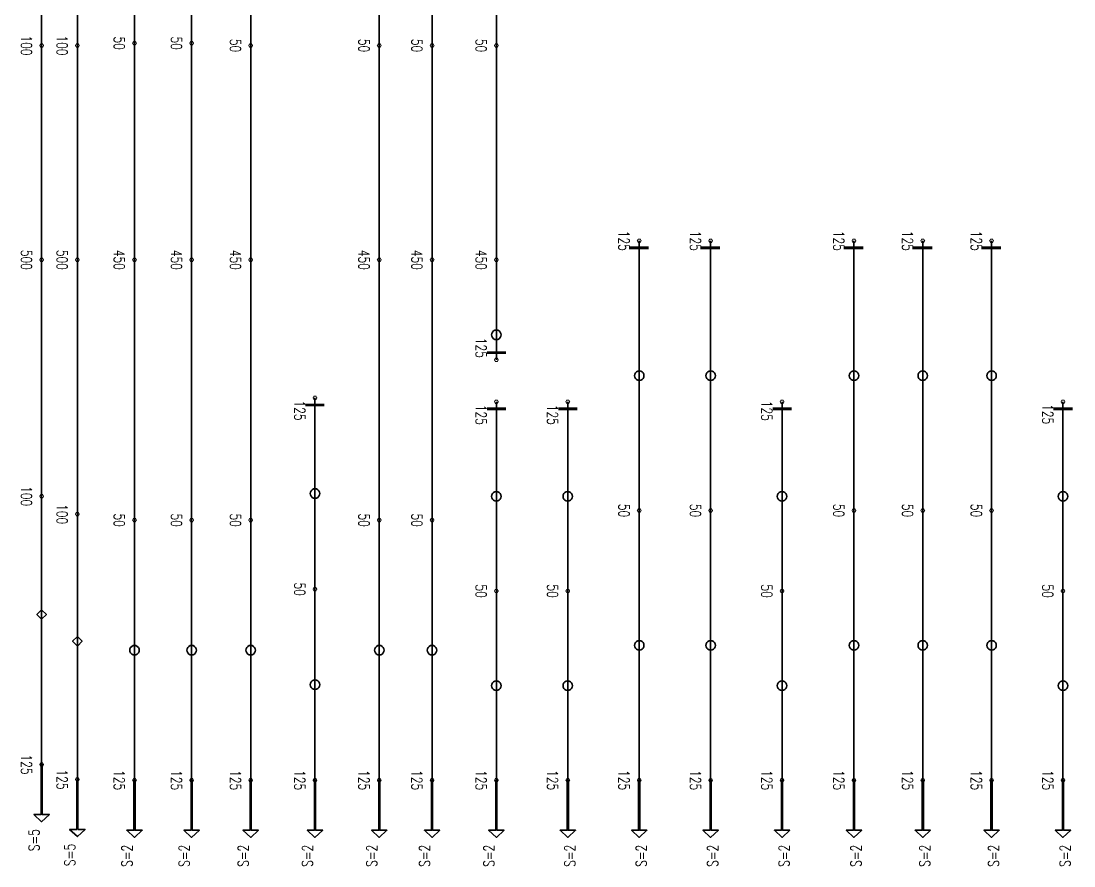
# Model space of a CAD drawing. Header units: millimetres. Extents: x 118516 to 587762, y -24154 to 50684.
# Drawn here: x 508818 to 530930, y 6471 to 24214 of the extents above; entities that cross this region are included whole.
import ezdxf

# ---------------------------------------------------------------- set-up
doc = ezdxf.new("R2010")
doc.units = ezdxf.units.MM
doc.layers.add('Current_plane_Column', color=7, linetype='Continuous', true_color=0x4b00ff)
doc.layers.add('NDC_S-ANNO', color=7, linetype='Continuous', lineweight=20)
doc.layers.add('NDC_S-TENDON', color=6, linetype='Continuous', lineweight=35)
doc.styles.add('NDC_ANNO', font='', dxfattribs={"width": 0.8})
doc.styles.get('NDC_ANNO').set_extended_font_data('Dotum')

# ---------------------------------------------------------------- blocks, each defined once
blk = doc.blocks.new('TDY')
at = {"layer": 'NDC_S-TENDON', "linetype": 'Continuous'}
for points, elevation in [([(540, 14200, 20, 20, 0), (520, 14235, 20, 20, 0), (480, 14235, 20, 20, 0), (460, 14200, 20, 20, 0), (480, 14165, 20, 20, 0), (520, 14165, 20, 20, 0)], 2500), ([(540, 14200, 20, 20, 0), (520, 14235, 20, 20, 0), (480, 14235, 20, 20, 0), (460, 14200, 20, 20, 0), (480, 14165, 20, 20, 0), (520, 14165, 20, 20, 0)], 2500), ([(1290, 14200, 20, 20, 0), (1270, 14235, 20, 20, 0), (1230, 14235, 20, 20, 0), (1210, 14200, 20, 20, 0), (1230, 14165, 20, 20, 0), (1270, 14165, 20, 20, 0)], 2500), ([(1290, 14200, 20, 20, 0), (1270, 14235, 20, 20, 0), (1230, 14235, 20, 20, 0), (1210, 14200, 20, 20, 0), (1230, 14165, 20, 20, 0), (1270, 14165, 20, 20, 0)], 2500), ([(2490, 14250, 20, 20, 0), (2470, 14285, 20, 20, 0), (2430, 14285, 20, 20, 0), (2410, 14250, 20, 20, 0), (2430, 14215, 20, 20, 0), (2470, 14215, 20, 20, 0)], 2800), ([(2490, 14250, 20, 20, 0), (2470, 14285, 20, 20, 0), (2430, 14285, 20, 20, 0), (2410, 14250, 20, 20, 0), (2430, 14215, 20, 20, 0), (2470, 14215, 20, 20, 0)], 2800), ([(3690, 14250, 20, 20, 0), (3670, 14285, 20, 20, 0), (3630, 14285, 20, 20, 0), (3610, 14250, 20, 20, 0), (3630, 14215, 20, 20, 0), (3670, 14215, 20, 20, 0)], 2800), ([(3690, 14250, 20, 20, 0), (3670, 14285, 20, 20, 0), (3630, 14285, 20, 20, 0), (3610, 14250, 20, 20, 0), (3630, 14215, 20, 20, 0), (3670, 14215, 20, 20, 0)], 2800), ([(4930, 14200, 20, 20, 0), (4910, 14235, 20, 20, 0), (4870, 14235, 20, 20, 0), (4850, 14200, 20, 20, 0), (4870, 14165, 20, 20, 0), (4910, 14165, 20, 20, 0)], 2800), ([(4930, 14200, 20, 20, 0), (4910, 14235, 20, 20, 0), (4870, 14235, 20, 20, 0), (4850, 14200, 20, 20, 0), (4870, 14165, 20, 20, 0), (4910, 14165, 20, 20, 0)], 2800), ([(7630, 14200, 20, 20, 0), (7610, 14235, 20, 20, 0), (7570, 14235, 20, 20, 0), (7550, 14200, 20, 20, 0), (7570, 14165, 20, 20, 0), (7610, 14165, 20, 20, 0)], 2800), ([(7630, 14200, 20, 20, 0), (7610, 14235, 20, 20, 0), (7570, 14235, 20, 20, 0), (7550, 14200, 20, 20, 0), (7570, 14165, 20, 20, 0), (7610, 14165, 20, 20, 0)], 2800), ([(8740, 14200, 20, 20, 0), (8720, 14235, 20, 20, 0), (8680, 14235, 20, 20, 0), (8660, 14200, 20, 20, 0), (8680, 14165, 20, 20, 0), (8720, 14165, 20, 20, 0)], 2800), ([(8740, 14200, 20, 20, 0), (8720, 14235, 20, 20, 0), (8680, 14235, 20, 20, 0), (8660, 14200, 20, 20, 0), (8680, 14165, 20, 20, 0), (8720, 14165, 20, 20, 0)], 2800), ([(10090, 14200, 20, 20, 0), (10070, 14235, 20, 20, 0), (10030, 14235, 20, 20, 0), (10010, 14200, 20, 20, 0), (10030, 14165, 20, 20, 0), (10070, 14165, 20, 20, 0)], 2800), ([(10090, 14200, 20, 20, 0), (10070, 14235, 20, 20, 0), (10030, 14235, 20, 20, 0), (10010, 14200, 20, 20, 0), (10030, 14165, 20, 20, 0), (10070, 14165, 20, 20, 0)], 2800), ([(13090, 10100, 20, 20, 0), (13070, 10135, 20, 20, 0), (13030, 10135, 20, 20, 0), (13010, 10100, 20, 20, 0), (13030, 10065, 20, 20, 0), (13070, 10065, 20, 20, 0)], 2875), ([(13090, 10100, 20, 20, 0), (13070, 10135, 20, 20, 0), (13030, 10135, 20, 20, 0), (13010, 10100, 20, 20, 0), (13030, 10065, 20, 20, 0), (13070, 10065, 20, 20, 0)], 2875), ([(14590, 10100, 20, 20, 0), (14570, 10134, 20, 20, 0), (14530, 10134, 20, 20, 0), (14510, 10100, 20, 20, 0), (14530, 10065, 20, 20, 0), (14570, 10065, 20, 20, 0)], 2875), ([(14590, 10100, 20, 20, 0), (14570, 10134, 20, 20, 0), (14530, 10134, 20, 20, 0), (14510, 10100, 20, 20, 0), (14530, 10065, 20, 20, 0), (14570, 10065, 20, 20, 0)], 2875), ([(17600, 10100, 20, 20, 0), (17580, 10134, 20, 20, 0), (17540, 10134, 20, 20, 0), (17520, 10100, 20, 20, 0), (17540, 10065, 20, 20, 0), (17580, 10065, 20, 20, 0)], 2875), ([(17600, 10100, 20, 20, 0), (17580, 10134, 20, 20, 0), (17540, 10134, 20, 20, 0), (17520, 10100, 20, 20, 0), (17540, 10065, 20, 20, 0), (17580, 10065, 20, 20, 0)], 2875), ([(19045, 10100, 20, 20, 0), (19025, 10134, 20, 20, 0), (18985, 10134, 20, 20, 0), (18965, 10100, 20, 20, 0), (18985, 10065, 20, 20, 0), (19025, 10065, 20, 20, 0)], 2875), ([(19045, 10100, 20, 20, 0), (19025, 10134, 20, 20, 0), (18985, 10134, 20, 20, 0), (18965, 10100, 20, 20, 0), (18985, 10065, 20, 20, 0), (19025, 10065, 20, 20, 0)], 2875), ([(20490, 10100, 20, 20, 0), (20470, 10134, 20, 20, 0), (20430, 10134, 20, 20, 0), (20410, 10100, 20, 20, 0), (20430, 10065, 20, 20, 0), (20470, 10065, 20, 20, 0)], 2875), ([(20490, 10100, 20, 20, 0), (20470, 10134, 20, 20, 0), (20430, 10134, 20, 20, 0), (20410, 10100, 20, 20, 0), (20430, 10065, 20, 20, 0), (20470, 10065, 20, 20, 0)], 2875), ([(540, 9700, 20, 20, 0), (520, 9735, 20, 20, 0), (480, 9735, 20, 20, 0), (460, 9700, 20, 20, 0), (480, 9665, 20, 20, 0), (520, 9665, 20, 20, 0)], 2900), ([(540, 9700, 20, 20, 0), (520, 9735, 20, 20, 0), (480, 9735, 20, 20, 0), (460, 9700, 20, 20, 0), (480, 9665, 20, 20, 0), (520, 9665, 20, 20, 0)], 2900), ([(540, 9700, 20, 20, 0), (520, 9735, 20, 20, 0), (480, 9735, 20, 20, 0), (460, 9700, 20, 20, 0), (480, 9665, 20, 20, 0), (520, 9665, 20, 20, 0)], 2900), ([(540, 9700, 20, 20, 0), (520, 9735, 20, 20, 0), (480, 9735, 20, 20, 0), (460, 9700, 20, 20, 0), (480, 9665, 20, 20, 0), (520, 9665, 20, 20, 0)], 2900), ([(1290, 9700, 20, 20, 0), (1270, 9735, 20, 20, 0), (1230, 9735, 20, 20, 0), (1210, 9700, 20, 20, 0), (1230, 9665, 20, 20, 0), (1270, 9665, 20, 20, 0)], 2900), ([(1290, 9700, 20, 20, 0), (1270, 9735, 20, 20, 0), (1230, 9735, 20, 20, 0), (1210, 9700, 20, 20, 0), (1230, 9665, 20, 20, 0), (1270, 9665, 20, 20, 0)], 2900), ([(1290, 9700, 20, 20, 0), (1270, 9735, 20, 20, 0), (1230, 9735, 20, 20, 0), (1210, 9700, 20, 20, 0), (1230, 9665, 20, 20, 0), (1270, 9665, 20, 20, 0)], 2900), ([(1290, 9700, 20, 20, 0), (1270, 9735, 20, 20, 0), (1230, 9735, 20, 20, 0), (1210, 9700, 20, 20, 0), (1230, 9665, 20, 20, 0), (1270, 9665, 20, 20, 0)], 2900), ([(2490, 9700, 20, 20, 0), (2470, 9735, 20, 20, 0), (2430, 9735, 20, 20, 0), (2410, 9700, 20, 20, 0), (2430, 9665, 20, 20, 0), (2470, 9665, 20, 20, 0)], 2950), ([(2490, 9700, 20, 20, 0), (2470, 9735, 20, 20, 0), (2430, 9735, 20, 20, 0), (2410, 9700, 20, 20, 0), (2430, 9665, 20, 20, 0), (2470, 9665, 20, 20, 0)], 2950), ([(2490, 9700, 20, 20, 0), (2470, 9735, 20, 20, 0), (2430, 9735, 20, 20, 0), (2410, 9700, 20, 20, 0), (2430, 9665, 20, 20, 0), (2470, 9665, 20, 20, 0)], 2950), ([(2490, 9700, 20, 20, 0), (2470, 9735, 20, 20, 0), (2430, 9735, 20, 20, 0), (2410, 9700, 20, 20, 0), (2430, 9665, 20, 20, 0), (2470, 9665, 20, 20, 0)], 2950), ([(3690, 9700, 20, 20, 0), (3670, 9735, 20, 20, 0), (3630, 9735, 20, 20, 0), (3610, 9700, 20, 20, 0), (3630, 9665, 20, 20, 0), (3670, 9665, 20, 20, 0)], 2950), ([(3690, 9700, 20, 20, 0), (3670, 9735, 20, 20, 0), (3630, 9735, 20, 20, 0), (3610, 9700, 20, 20, 0), (3630, 9665, 20, 20, 0), (3670, 9665, 20, 20, 0)], 2950), ([(3690, 9700, 20, 20, 0), (3670, 9735, 20, 20, 0), (3630, 9735, 20, 20, 0), (3610, 9700, 20, 20, 0), (3630, 9665, 20, 20, 0), (3670, 9665, 20, 20, 0)], 2950), ([(3690, 9700, 20, 20, 0), (3670, 9735, 20, 20, 0), (3630, 9735, 20, 20, 0), (3610, 9700, 20, 20, 0), (3630, 9665, 20, 20, 0), (3670, 9665, 20, 20, 0)], 2950), ([(4930, 9700, 20, 20, 0), (4910, 9735, 20, 20, 0), (4870, 9735, 20, 20, 0), (4850, 9700, 20, 20, 0), (4870, 9665, 20, 20, 0), (4910, 9665, 20, 20, 0)], 2950), ([(4930, 9700, 20, 20, 0), (4910, 9735, 20, 20, 0), (4870, 9735, 20, 20, 0), (4850, 9700, 20, 20, 0), (4870, 9665, 20, 20, 0), (4910, 9665, 20, 20, 0)], 2950), ([(4930, 9700, 20, 20, 0), (4910, 9735, 20, 20, 0), (4870, 9735, 20, 20, 0), (4850, 9700, 20, 20, 0), (4870, 9665, 20, 20, 0), (4910, 9665, 20, 20, 0)], 2950), ([(4930, 9700, 20, 20, 0), (4910, 9735, 20, 20, 0), (4870, 9735, 20, 20, 0), (4850, 9700, 20, 20, 0), (4870, 9665, 20, 20, 0), (4910, 9665, 20, 20, 0)], 2950), ([(7630, 9700, 20, 20, 0), (7610, 9735, 20, 20, 0), (7570, 9735, 20, 20, 0), (7550, 9700, 20, 20, 0), (7570, 9665, 20, 20, 0), (7610, 9665, 20, 20, 0)], 2950), ([(7630, 9700, 20, 20, 0), (7610, 9735, 20, 20, 0), (7570, 9735, 20, 20, 0), (7550, 9700, 20, 20, 0), (7570, 9665, 20, 20, 0), (7610, 9665, 20, 20, 0)], 2950), ([(7630, 9700, 20, 20, 0), (7610, 9735, 20, 20, 0), (7570, 9735, 20, 20, 0), (7550, 9700, 20, 20, 0), (7570, 9665, 20, 20, 0), (7610, 9665, 20, 20, 0)], 2950), ([(7630, 9700, 20, 20, 0), (7610, 9735, 20, 20, 0), (7570, 9735, 20, 20, 0), (7550, 9700, 20, 20, 0), (7570, 9665, 20, 20, 0), (7610, 9665, 20, 20, 0)], 2950), ([(8740, 9700, 20, 20, 0), (8720, 9735, 20, 20, 0), (8680, 9735, 20, 20, 0), (8660, 9700, 20, 20, 0), (8680, 9665, 20, 20, 0), (8720, 9665, 20, 20, 0)], 2950), ([(8740, 9700, 20, 20, 0), (8720, 9735, 20, 20, 0), (8680, 9735, 20, 20, 0), (8660, 9700, 20, 20, 0), (8680, 9665, 20, 20, 0), (8720, 9665, 20, 20, 0)], 2950), ([(8740, 9700, 20, 20, 0), (8720, 9735, 20, 20, 0), (8680, 9735, 20, 20, 0), (8660, 9700, 20, 20, 0), (8680, 9665, 20, 20, 0), (8720, 9665, 20, 20, 0)], 2950), ([(8740, 9700, 20, 20, 0), (8720, 9735, 20, 20, 0), (8680, 9735, 20, 20, 0), (8660, 9700, 20, 20, 0), (8680, 9665, 20, 20, 0), (8720, 9665, 20, 20, 0)], 2950), ([(10090, 9700, 20, 20, 0), (10070, 9735, 20, 20, 0), (10030, 9735, 20, 20, 0), (10010, 9700, 20, 20, 0), (10030, 9665, 20, 20, 0), (10070, 9665, 20, 20, 0)], 2950), ([(10090, 9700, 20, 20, 0), (10070, 9735, 20, 20, 0), (10030, 9735, 20, 20, 0), (10010, 9700, 20, 20, 0), (10030, 9665, 20, 20, 0), (10070, 9665, 20, 20, 0)], 2950), ([(10090, 9700, 20, 20, 0), (10070, 9735, 20, 20, 0), (10030, 9735, 20, 20, 0), (10010, 9700, 20, 20, 0), (10030, 9665, 20, 20, 0), (10070, 9665, 20, 20, 0)], 2950), ([(10090, 9700, 20, 20, 0), (10070, 9735, 20, 20, 0), (10030, 9735, 20, 20, 0), (10010, 9700, 20, 20, 0), (10030, 9665, 20, 20, 0), (10070, 9665, 20, 20, 0)], 2950), ([(10090, 7600, 20, 20, 0), (10070, 7634, 20, 20, 0), (10030, 7634, 20, 20, 0), (10010, 7600, 20, 20, 0), (10030, 7565, 20, 20, 0), (10070, 7565, 20, 20, 0)], 2875), ([(10090, 7600, 20, 20, 0), (10070, 7634, 20, 20, 0), (10030, 7634, 20, 20, 0), (10010, 7600, 20, 20, 0), (10030, 7565, 20, 20, 0), (10070, 7565, 20, 20, 0)], 2875), ([(6280, 6800, 20, 20, 0), (6260, 6835, 20, 20, 0), (6220, 6835, 20, 20, 0), (6200, 6800, 20, 20, 0), (6220, 6765, 20, 20, 0), (6260, 6765, 20, 20, 0)], 2875), ([(6280, 6800, 20, 20, 0), (6260, 6835, 20, 20, 0), (6220, 6835, 20, 20, 0), (6200, 6800, 20, 20, 0), (6220, 6765, 20, 20, 0), (6260, 6765, 20, 20, 0)], 2875), ([(10090, 6720, 20, 20, 0), (10070, 6755, 20, 20, 0), (10030, 6755, 20, 20, 0), (10010, 6720, 20, 20, 0), (10030, 6685, 20, 20, 0), (10070, 6685, 20, 20, 0)], 2875), ([(10090, 6720, 20, 20, 0), (10070, 6755, 20, 20, 0), (10030, 6755, 20, 20, 0), (10010, 6720, 20, 20, 0), (10030, 6685, 20, 20, 0), (10070, 6685, 20, 20, 0)], 2875), ([(11590, 6720, 20, 20, 0), (11570, 6755, 20, 20, 0), (11530, 6755, 20, 20, 0), (11510, 6720, 20, 20, 0), (11530, 6685, 20, 20, 0), (11570, 6685, 20, 20, 0)], 2875), ([(11590, 6720, 20, 20, 0), (11570, 6755, 20, 20, 0), (11530, 6755, 20, 20, 0), (11510, 6720, 20, 20, 0), (11530, 6685, 20, 20, 0), (11570, 6685, 20, 20, 0)], 2875), ([(16090, 6720, 20, 20, 0), (16070, 6755, 20, 20, 0), (16030, 6755, 20, 20, 0), (16010, 6720, 20, 20, 0), (16030, 6685, 20, 20, 0), (16070, 6685, 20, 20, 0)], 2875), ([(16090, 6720, 20, 20, 0), (16070, 6755, 20, 20, 0), (16030, 6755, 20, 20, 0), (16010, 6720, 20, 20, 0), (16030, 6685, 20, 20, 0), (16070, 6685, 20, 20, 0)], 2875), ([(21990, 6720, 20, 20, 0), (21970, 6755, 20, 20, 0), (21930, 6755, 20, 20, 0), (21910, 6720, 20, 20, 0), (21930, 6685, 20, 20, 0), (21970, 6685, 20, 20, 0)], 2875), ([(21990, 6720, 20, 20, 0), (21970, 6755, 20, 20, 0), (21930, 6755, 20, 20, 0), (21910, 6720, 20, 20, 0), (21930, 6685, 20, 20, 0), (21970, 6685, 20, 20, 0)], 2875), ([(540, 4735, 20, 20, 0), (520, 4770, 20, 20, 0), (480, 4770, 20, 20, 0), (460, 4735, 20, 20, 0), (480, 4700, 20, 20, 0), (520, 4700, 20, 20, 0)], 2500), ([(540, 4735, 20, 20, 0), (520, 4770, 20, 20, 0), (480, 4770, 20, 20, 0), (460, 4735, 20, 20, 0), (480, 4700, 20, 20, 0), (520, 4700, 20, 20, 0)], 2500), ([(13090, 4435, 20, 20, 0), (13070, 4470, 20, 20, 0), (13030, 4470, 20, 20, 0), (13010, 4435, 20, 20, 0), (13030, 4400, 20, 20, 0), (13070, 4400, 20, 20, 0)], 2800), ([(13090, 4435, 20, 20, 0), (13070, 4470, 20, 20, 0), (13030, 4470, 20, 20, 0), (13010, 4435, 20, 20, 0), (13030, 4400, 20, 20, 0), (13070, 4400, 20, 20, 0)], 2800), ([(14590, 4435, 20, 20, 0), (14570, 4469, 20, 20, 0), (14530, 4469, 20, 20, 0), (14510, 4435, 20, 20, 0), (14530, 4400, 20, 20, 0), (14570, 4400, 20, 20, 0)], 2800), ([(14590, 4435, 20, 20, 0), (14570, 4469, 20, 20, 0), (14530, 4469, 20, 20, 0), (14510, 4435, 20, 20, 0), (14530, 4400, 20, 20, 0), (14570, 4400, 20, 20, 0)], 2800), ([(17600, 4435, 20, 20, 0), (17580, 4469, 20, 20, 0), (17540, 4469, 20, 20, 0), (17520, 4435, 20, 20, 0), (17540, 4400, 20, 20, 0), (17580, 4400, 20, 20, 0)], 2800), ([(17600, 4435, 20, 20, 0), (17580, 4469, 20, 20, 0), (17540, 4469, 20, 20, 0), (17520, 4435, 20, 20, 0), (17540, 4400, 20, 20, 0), (17580, 4400, 20, 20, 0)], 2800), ([(19045, 4435, 20, 20, 0), (19025, 4469, 20, 20, 0), (18985, 4469, 20, 20, 0), (18965, 4435, 20, 20, 0), (18985, 4400, 20, 20, 0), (19025, 4400, 20, 20, 0)], 2800), ([(19045, 4435, 20, 20, 0), (19025, 4469, 20, 20, 0), (18985, 4469, 20, 20, 0), (18965, 4435, 20, 20, 0), (18985, 4400, 20, 20, 0), (19025, 4400, 20, 20, 0)], 2800), ([(20490, 4435, 20, 20, 0), (20470, 4469, 20, 20, 0), (20430, 4469, 20, 20, 0), (20410, 4435, 20, 20, 0), (20430, 4400, 20, 20, 0), (20470, 4400, 20, 20, 0)], 2800), ([(20490, 4435, 20, 20, 0), (20470, 4469, 20, 20, 0), (20430, 4469, 20, 20, 0), (20410, 4435, 20, 20, 0), (20430, 4400, 20, 20, 0), (20470, 4400, 20, 20, 0)], 2800), ([(1290, 4360, 20, 20, 0), (1270, 4395, 20, 20, 0), (1230, 4395, 20, 20, 0), (1210, 4360, 20, 20, 0), (1230, 4325, 20, 20, 0), (1270, 4325, 20, 20, 0)], 2500), ([(1290, 4360, 20, 20, 0), (1270, 4395, 20, 20, 0), (1230, 4395, 20, 20, 0), (1210, 4360, 20, 20, 0), (1230, 4325, 20, 20, 0), (1270, 4325, 20, 20, 0)], 2500), ([(2490, 4235, 20, 20, 0), (2470, 4270, 20, 20, 0), (2430, 4270, 20, 20, 0), (2410, 4235, 20, 20, 0), (2430, 4200, 20, 20, 0), (2470, 4200, 20, 20, 0)], 2800), ([(2490, 4235, 20, 20, 0), (2470, 4270, 20, 20, 0), (2430, 4270, 20, 20, 0), (2410, 4235, 20, 20, 0), (2430, 4200, 20, 20, 0), (2470, 4200, 20, 20, 0)], 2800), ([(3690, 4235, 20, 20, 0), (3670, 4270, 20, 20, 0), (3630, 4270, 20, 20, 0), (3610, 4235, 20, 20, 0), (3630, 4200, 20, 20, 0), (3670, 4200, 20, 20, 0)], 2800), ([(3690, 4235, 20, 20, 0), (3670, 4270, 20, 20, 0), (3630, 4270, 20, 20, 0), (3610, 4235, 20, 20, 0), (3630, 4200, 20, 20, 0), (3670, 4200, 20, 20, 0)], 2800), ([(4930, 4235, 20, 20, 0), (4910, 4270, 20, 20, 0), (4870, 4270, 20, 20, 0), (4850, 4235, 20, 20, 0), (4870, 4200, 20, 20, 0), (4910, 4200, 20, 20, 0)], 2800), ([(4930, 4235, 20, 20, 0), (4910, 4270, 20, 20, 0), (4870, 4270, 20, 20, 0), (4850, 4235, 20, 20, 0), (4870, 4200, 20, 20, 0), (4910, 4200, 20, 20, 0)], 2800), ([(7630, 4235, 20, 20, 0), (7610, 4270, 20, 20, 0), (7570, 4270, 20, 20, 0), (7550, 4235, 20, 20, 0), (7570, 4200, 20, 20, 0), (7610, 4200, 20, 20, 0)], 2800), ([(7630, 4235, 20, 20, 0), (7610, 4270, 20, 20, 0), (7570, 4270, 20, 20, 0), (7550, 4235, 20, 20, 0), (7570, 4200, 20, 20, 0), (7610, 4200, 20, 20, 0)], 2800), ([(8740, 4235, 20, 20, 0), (8720, 4270, 20, 20, 0), (8680, 4270, 20, 20, 0), (8660, 4235, 20, 20, 0), (8680, 4200, 20, 20, 0), (8720, 4200, 20, 20, 0)], 2800), ([(8740, 4235, 20, 20, 0), (8720, 4270, 20, 20, 0), (8680, 4270, 20, 20, 0), (8660, 4235, 20, 20, 0), (8680, 4200, 20, 20, 0), (8720, 4200, 20, 20, 0)], 2800), ([(6280, 2785, 20, 20, 0), (6260, 2820, 20, 20, 0), (6220, 2820, 20, 20, 0), (6200, 2785, 20, 20, 0), (6220, 2750, 20, 20, 0), (6260, 2750, 20, 20, 0)], 2800), ([(6280, 2785, 20, 20, 0), (6260, 2820, 20, 20, 0), (6220, 2820, 20, 20, 0), (6200, 2785, 20, 20, 0), (6220, 2750, 20, 20, 0), (6260, 2750, 20, 20, 0)], 2800), ([(10090, 2745, 20, 20, 0), (10070, 2780, 20, 20, 0), (10030, 2780, 20, 20, 0), (10010, 2745, 20, 20, 0), (10030, 2710, 20, 20, 0), (10070, 2710, 20, 20, 0)], 2800), ([(10090, 2745, 20, 20, 0), (10070, 2780, 20, 20, 0), (10030, 2780, 20, 20, 0), (10010, 2745, 20, 20, 0), (10030, 2710, 20, 20, 0), (10070, 2710, 20, 20, 0)], 2800), ([(11590, 2745, 20, 20, 0), (11570, 2780, 20, 20, 0), (11530, 2780, 20, 20, 0), (11510, 2745, 20, 20, 0), (11530, 2710, 20, 20, 0), (11570, 2710, 20, 20, 0)], 2800), ([(11590, 2745, 20, 20, 0), (11570, 2780, 20, 20, 0), (11530, 2780, 20, 20, 0), (11510, 2745, 20, 20, 0), (11530, 2710, 20, 20, 0), (11570, 2710, 20, 20, 0)], 2800), ([(16090, 2745, 20, 20, 0), (16070, 2780, 20, 20, 0), (16030, 2780, 20, 20, 0), (16010, 2745, 20, 20, 0), (16030, 2710, 20, 20, 0), (16070, 2710, 20, 20, 0)], 2800), ([(16090, 2745, 20, 20, 0), (16070, 2780, 20, 20, 0), (16030, 2780, 20, 20, 0), (16010, 2745, 20, 20, 0), (16030, 2710, 20, 20, 0), (16070, 2710, 20, 20, 0)], 2800), ([(21990, 2745, 20, 20, 0), (21970, 2780, 20, 20, 0), (21930, 2780, 20, 20, 0), (21910, 2745, 20, 20, 0), (21930, 2710, 20, 20, 0), (21970, 2710, 20, 20, 0)], 2800), ([(21990, 2745, 20, 20, 0), (21970, 2780, 20, 20, 0), (21930, 2780, 20, 20, 0), (21910, 2745, 20, 20, 0), (21930, 2710, 20, 20, 0), (21970, 2710, 20, 20, 0)], 2800), ([(540, -900, 20, 20, 0), (520, -865, 20, 20, 0), (480, -865, 20, 20, 0), (460, -900, 20, 20, 0), (480, -935, 20, 20, 0), (520, -935, 20, 20, 0)], 2875), ([(540, -900, 20, 20, 0), (520, -865, 20, 20, 0), (480, -865, 20, 20, 0), (460, -900, 20, 20, 0), (480, -935, 20, 20, 0), (520, -935, 20, 20, 0)], 2875), ([(1290, -1211, 20, 20, 0), (1270, -1177, 20, 20, 0), (1230, -1177, 20, 20, 0), (1210, -1211, 20, 20, 0), (1230, -1246, 20, 20, 0), (1270, -1246, 20, 20, 0)], 2875), ([(1290, -1211, 20, 20, 0), (1270, -1177, 20, 20, 0), (1230, -1177, 20, 20, 0), (1210, -1211, 20, 20, 0), (1230, -1246, 20, 20, 0), (1270, -1246, 20, 20, 0)], 2875), ([(2490, -1230, 20, 20, 0), (2470, -1195, 20, 20, 0), (2430, -1195, 20, 20, 0), (2410, -1230, 20, 20, 0), (2430, -1265, 20, 20, 0), (2470, -1265, 20, 20, 0)], 2875), ([(2490, -1230, 20, 20, 0), (2470, -1195, 20, 20, 0), (2430, -1195, 20, 20, 0), (2410, -1230, 20, 20, 0), (2430, -1265, 20, 20, 0), (2470, -1265, 20, 20, 0)], 2875), ([(3690, -1230, 20, 20, 0), (3670, -1195, 20, 20, 0), (3630, -1195, 20, 20, 0), (3610, -1230, 20, 20, 0), (3630, -1265, 20, 20, 0), (3670, -1265, 20, 20, 0)], 2875), ([(3690, -1230, 20, 20, 0), (3670, -1195, 20, 20, 0), (3630, -1195, 20, 20, 0), (3610, -1230, 20, 20, 0), (3630, -1265, 20, 20, 0), (3670, -1265, 20, 20, 0)], 2875), ([(4930, -1230, 20, 20, 0), (4910, -1195, 20, 20, 0), (4870, -1195, 20, 20, 0), (4850, -1230, 20, 20, 0), (4870, -1265, 20, 20, 0), (4910, -1265, 20, 20, 0)], 2875), ([(4930, -1230, 20, 20, 0), (4910, -1195, 20, 20, 0), (4870, -1195, 20, 20, 0), (4850, -1230, 20, 20, 0), (4870, -1265, 20, 20, 0), (4910, -1265, 20, 20, 0)], 2875), ([(6280, -1230, 20, 20, 0), (6260, -1195, 20, 20, 0), (6220, -1195, 20, 20, 0), (6200, -1230, 20, 20, 0), (6220, -1265, 20, 20, 0), (6260, -1265, 20, 20, 0)], 2875), ([(6280, -1230, 20, 20, 0), (6260, -1195, 20, 20, 0), (6220, -1195, 20, 20, 0), (6200, -1230, 20, 20, 0), (6220, -1265, 20, 20, 0), (6260, -1265, 20, 20, 0)], 2875), ([(7630, -1230, 20, 20, 0), (7610, -1195, 20, 20, 0), (7570, -1195, 20, 20, 0), (7550, -1230, 20, 20, 0), (7570, -1265, 20, 20, 0), (7610, -1265, 20, 20, 0)], 2875), ([(7630, -1230, 20, 20, 0), (7610, -1195, 20, 20, 0), (7570, -1195, 20, 20, 0), (7550, -1230, 20, 20, 0), (7570, -1265, 20, 20, 0), (7610, -1265, 20, 20, 0)], 2875), ([(8740, -1230, 20, 20, 0), (8720, -1195, 20, 20, 0), (8680, -1195, 20, 20, 0), (8660, -1230, 20, 20, 0), (8680, -1265, 20, 20, 0), (8720, -1265, 20, 20, 0)], 2875), ([(8740, -1230, 20, 20, 0), (8720, -1195, 20, 20, 0), (8680, -1195, 20, 20, 0), (8660, -1230, 20, 20, 0), (8680, -1265, 20, 20, 0), (8720, -1265, 20, 20, 0)], 2875), ([(10090, -1230, 20, 20, 0), (10070, -1195, 20, 20, 0), (10030, -1195, 20, 20, 0), (10010, -1230, 20, 20, 0), (10030, -1265, 20, 20, 0), (10070, -1265, 20, 20, 0)], 2875), ([(10090, -1230, 20, 20, 0), (10070, -1195, 20, 20, 0), (10030, -1195, 20, 20, 0), (10010, -1230, 20, 20, 0), (10030, -1265, 20, 20, 0), (10070, -1265, 20, 20, 0)], 2875), ([(11590, -1230, 20, 20, 0), (11570, -1195, 20, 20, 0), (11530, -1195, 20, 20, 0), (11510, -1230, 20, 20, 0), (11530, -1265, 20, 20, 0), (11570, -1265, 20, 20, 0)], 2875), ([(11590, -1230, 20, 20, 0), (11570, -1195, 20, 20, 0), (11530, -1195, 20, 20, 0), (11510, -1230, 20, 20, 0), (11530, -1265, 20, 20, 0), (11570, -1265, 20, 20, 0)], 2875), ([(13090, -1230, 20, 20, 0), (13070, -1195, 20, 20, 0), (13030, -1195, 20, 20, 0), (13010, -1230, 20, 20, 0), (13030, -1265, 20, 20, 0), (13070, -1265, 20, 20, 0)], 2875), ([(13090, -1230, 20, 20, 0), (13070, -1195, 20, 20, 0), (13030, -1195, 20, 20, 0), (13010, -1230, 20, 20, 0), (13030, -1265, 20, 20, 0), (13070, -1265, 20, 20, 0)], 2875), ([(14590, -1230, 20, 20, 0), (14570, -1196, 20, 20, 0), (14530, -1196, 20, 20, 0), (14510, -1230, 20, 20, 0), (14530, -1265, 20, 20, 0), (14570, -1265, 20, 20, 0)], 2875), ([(14590, -1230, 20, 20, 0), (14570, -1196, 20, 20, 0), (14530, -1196, 20, 20, 0), (14510, -1230, 20, 20, 0), (14530, -1265, 20, 20, 0), (14570, -1265, 20, 20, 0)], 2875), ([(16090, -1230, 20, 20, 0), (16070, -1195, 20, 20, 0), (16030, -1195, 20, 20, 0), (16010, -1230, 20, 20, 0), (16030, -1265, 20, 20, 0), (16070, -1265, 20, 20, 0)], 2875), ([(16090, -1230, 20, 20, 0), (16070, -1195, 20, 20, 0), (16030, -1195, 20, 20, 0), (16010, -1230, 20, 20, 0), (16030, -1265, 20, 20, 0), (16070, -1265, 20, 20, 0)], 2875), ([(17600, -1230, 20, 20, 0), (17580, -1196, 20, 20, 0), (17540, -1196, 20, 20, 0), (17520, -1230, 20, 20, 0), (17540, -1265, 20, 20, 0), (17580, -1265, 20, 20, 0)], 2875), ([(17600, -1230, 20, 20, 0), (17580, -1196, 20, 20, 0), (17540, -1196, 20, 20, 0), (17520, -1230, 20, 20, 0), (17540, -1265, 20, 20, 0), (17580, -1265, 20, 20, 0)], 2875), ([(19045, -1230, 20, 20, 0), (19025, -1196, 20, 20, 0), (18985, -1196, 20, 20, 0), (18965, -1230, 20, 20, 0), (18985, -1265, 20, 20, 0), (19025, -1265, 20, 20, 0)], 2875), ([(19045, -1230, 20, 20, 0), (19025, -1196, 20, 20, 0), (18985, -1196, 20, 20, 0), (18965, -1230, 20, 20, 0), (18985, -1265, 20, 20, 0), (19025, -1265, 20, 20, 0)], 2875), ([(20490, -1230, 20, 20, 0), (20470, -1196, 20, 20, 0), (20430, -1196, 20, 20, 0), (20410, -1230, 20, 20, 0), (20430, -1265, 20, 20, 0), (20470, -1265, 20, 20, 0)], 2875), ([(20490, -1230, 20, 20, 0), (20470, -1196, 20, 20, 0), (20430, -1196, 20, 20, 0), (20410, -1230, 20, 20, 0), (20430, -1265, 20, 20, 0), (20470, -1265, 20, 20, 0)], 2875), ([(21990, -1230, 20, 20, 0), (21970, -1195, 20, 20, 0), (21930, -1195, 20, 20, 0), (21910, -1230, 20, 20, 0), (21930, -1265, 20, 20, 0), (21970, -1265, 20, 20, 0)], 2875), ([(21990, -1230, 20, 20, 0), (21970, -1195, 20, 20, 0), (21930, -1195, 20, 20, 0), (21910, -1230, 20, 20, 0), (21930, -1265, 20, 20, 0), (21970, -1265, 20, 20, 0)], 2875)]:
    blk.add_lwpolyline(points, format="xyseb", close=True, dxfattribs=dict(at, elevation=elevation))
at = {"layer": 'NDC_S-TENDON', "linetype": 'Continuous', "elevation": 2875}
for points in [[(13250, 9950, 60, 60, 0), (12850, 9950, 60, 60, 0)], [(14750, 9950, 60, 60, 0), (14350, 9950, 60, 60, 0)], [(17760, 9950, 60, 60, 0), (17360, 9950, 60, 60, 0)], [(19205, 9950, 60, 60, 0), (18805, 9950, 60, 60, 0)], [(20650, 9950, 60, 60, 0), (20250, 9950, 60, 60, 0)], [(9850, 7750, 60, 60, 0), (10250, 7750, 60, 60, 0)], [(6440, 6650, 60, 60, 0), (6040, 6650, 60, 60, 0)], [(10250, 6570, 60, 60, 0), (9850, 6570, 60, 60, 0)], [(11750, 6570, 60, 60, 0), (11350, 6570, 60, 60, 0)], [(16250, 6570, 60, 60, 0), (15850, 6570, 60, 60, 0)], [(22150, 6570, 60, 60, 0), (21750, 6570, 60, 60, 0)]]:
    blk.add_lwpolyline(points, format="xyseb", dxfattribs=at)
at = {"layer": 'NDC_S-TENDON', "linetype": 'Continuous'}
for points, elevation in [([(10050, 8025), (10081, 8030), (10109, 8044), (10131, 8066), (10145, 8094), (10150, 8125), (10145, 8156), (10131, 8184), (10109, 8206), (10081, 8220), (10050, 8225), (10019, 8220), (9991, 8206), (9969, 8184), (9955, 8156), (9950, 8125), (9955, 8094), (9969, 8066), (9991, 8044), (10019, 8030), (10050, 8025)], 2898), ([(13050, 7167), (13081, 7172), (13109, 7187), (13131, 7209), (13145, 7237), (13150, 7267), (13145, 7298), (13131, 7326), (13109, 7348), (13081, 7363), (13050, 7367), (13019, 7363), (12991, 7348), (12969, 7326), (12955, 7298), (12950, 7267), (12955, 7237), (12969, 7209), (12991, 7187), (13019, 7172), (13050, 7167)], 2832), ([(14550, 7167), (14581, 7172), (14609, 7186), (14631, 7208), (14645, 7236), (14650, 7267), (14645, 7298), (14631, 7326), (14609, 7348), (14581, 7362), (14550, 7367), (14519, 7362), (14491, 7348), (14469, 7326), (14455, 7298), (14450, 7267), (14455, 7236), (14469, 7208), (14491, 7186), (14519, 7172), (14550, 7167)], 2832), ([(17560, 7167), (17591, 7172), (17619, 7186), (17641, 7208), (17655, 7236), (17660, 7267), (17655, 7298), (17641, 7326), (17619, 7348), (17591, 7362), (17560, 7367), (17529, 7362), (17501, 7348), (17479, 7326), (17465, 7298), (17460, 7267), (17465, 7236), (17479, 7208), (17501, 7186), (17529, 7172), (17560, 7167)], 2832), ([(19005, 7167), (19036, 7172), (19064, 7186), (19086, 7208), (19100, 7236), (19105, 7267), (19100, 7298), (19086, 7326), (19064, 7348), (19036, 7362), (19005, 7367), (18974, 7362), (18946, 7348), (18924, 7326), (18910, 7298), (18905, 7267), (18910, 7236), (18924, 7208), (18946, 7186), (18974, 7172), (19005, 7167)], 2832), ([(20450, 7167), (20481, 7172), (20509, 7186), (20531, 7208), (20545, 7236), (20550, 7267), (20545, 7298), (20531, 7326), (20509, 7348), (20481, 7362), (20450, 7367), (20419, 7362), (20391, 7348), (20369, 7326), (20355, 7298), (20350, 7267), (20355, 7236), (20369, 7208), (20391, 7186), (20419, 7172), (20450, 7167)], 2832), ([(6240, 4692), (6271, 4697), (6299, 4712), (6321, 4734), (6335, 4762), (6340, 4792), (6335, 4823), (6321, 4851), (6299, 4873), (6271, 4888), (6240, 4892), (6209, 4888), (6181, 4873), (6159, 4851), (6145, 4823), (6140, 4792), (6145, 4762), (6159, 4734), (6181, 4712), (6209, 4697), (6240, 4692)], 2833), ([(10050, 4632), (10081, 4637), (10109, 4652), (10131, 4674), (10145, 4702), (10150, 4732), (10145, 4763), (10131, 4791), (10109, 4813), (10081, 4828), (10050, 4832), (10019, 4828), (9991, 4813), (9969, 4791), (9955, 4763), (9950, 4732), (9955, 4702), (9969, 4674), (9991, 4652), (10019, 4637), (10050, 4632)], 2832), ([(11550, 4632), (11581, 4637), (11609, 4652), (11631, 4674), (11645, 4702), (11650, 4732), (11645, 4763), (11631, 4791), (11609, 4813), (11581, 4828), (11550, 4832), (11519, 4828), (11491, 4813), (11469, 4791), (11455, 4763), (11450, 4732), (11455, 4702), (11469, 4674), (11491, 4652), (11519, 4637), (11550, 4632)], 2832), ([(16050, 4632), (16081, 4637), (16109, 4652), (16131, 4674), (16145, 4702), (16150, 4732), (16145, 4763), (16131, 4791), (16109, 4813), (16081, 4828), (16050, 4832), (16019, 4828), (15991, 4813), (15969, 4791), (15955, 4763), (15950, 4732), (15955, 4702), (15969, 4674), (15991, 4652), (16019, 4637), (16050, 4632)], 2832), ([(21950, 4632), (21981, 4637), (22009, 4652), (22031, 4674), (22045, 4702), (22050, 4732), (22045, 4763), (22031, 4791), (22009, 4813), (21981, 4828), (21950, 4832), (21919, 4828), (21891, 4813), (21869, 4791), (21855, 4763), (21850, 4732), (21855, 4702), (21869, 4674), (21891, 4652), (21919, 4637), (21950, 4632)], 2832), ([(500, 2153), (600, 2253), (500, 2353), (400, 2253), (500, 2153)], 2663), ([(1250, 1590), (1350, 1690), (1250, 1790), (1150, 1690), (1250, 1590)], 2662), ([(2450, 1403), (2481, 1407), (2509, 1422), (2531, 1444), (2545, 1472), (2550, 1502), (2545, 1533), (2531, 1561), (2509, 1583), (2481, 1598), (2450, 1602), (2419, 1598), (2391, 1583), (2369, 1561), (2355, 1533), (2350, 1502), (2355, 1472), (2369, 1444), (2391, 1422), (2419, 1407), (2450, 1403)], 2832), ([(3650, 1403), (3681, 1407), (3709, 1422), (3731, 1444), (3745, 1472), (3750, 1502), (3745, 1533), (3731, 1561), (3709, 1583), (3681, 1598), (3650, 1602), (3619, 1598), (3591, 1583), (3569, 1561), (3555, 1533), (3550, 1502), (3555, 1472), (3569, 1444), (3591, 1422), (3619, 1407), (3650, 1403)], 2832), ([(4890, 1403), (4921, 1407), (4949, 1422), (4971, 1444), (4985, 1472), (4990, 1502), (4985, 1533), (4971, 1561), (4949, 1583), (4921, 1598), (4890, 1602), (4859, 1598), (4831, 1583), (4809, 1561), (4795, 1533), (4790, 1502), (4795, 1472), (4809, 1444), (4831, 1422), (4859, 1407), (4890, 1403)], 2832), ([(7590, 1403), (7621, 1407), (7649, 1422), (7671, 1444), (7685, 1472), (7690, 1502), (7685, 1533), (7671, 1561), (7649, 1583), (7621, 1598), (7590, 1602), (7559, 1598), (7531, 1583), (7509, 1561), (7495, 1533), (7490, 1502), (7495, 1472), (7509, 1444), (7531, 1422), (7559, 1407), (7590, 1403)], 2832), ([(8700, 1403), (8731, 1407), (8759, 1422), (8781, 1444), (8795, 1472), (8800, 1502), (8795, 1533), (8781, 1561), (8759, 1583), (8731, 1598), (8700, 1602), (8669, 1598), (8641, 1583), (8619, 1561), (8605, 1533), (8600, 1502), (8605, 1472), (8619, 1444), (8641, 1422), (8669, 1407), (8700, 1403)], 2832), ([(13050, 1502), (13081, 1507), (13109, 1522), (13131, 1544), (13145, 1572), (13150, 1602), (13145, 1633), (13131, 1661), (13109, 1683), (13081, 1698), (13050, 1702), (13019, 1698), (12991, 1683), (12969, 1661), (12955, 1633), (12950, 1602), (12955, 1572), (12969, 1544), (12991, 1522), (13019, 1507), (13050, 1502)], 2832), ([(14550, 1502), (14581, 1507), (14609, 1521), (14631, 1543), (14645, 1571), (14650, 1602), (14645, 1633), (14631, 1661), (14609, 1683), (14581, 1697), (14550, 1702), (14519, 1697), (14491, 1683), (14469, 1661), (14455, 1633), (14450, 1602), (14455, 1571), (14469, 1543), (14491, 1521), (14519, 1507), (14550, 1502)], 2832), ([(17560, 1502), (17591, 1507), (17619, 1521), (17641, 1543), (17655, 1571), (17660, 1602), (17655, 1633), (17641, 1661), (17619, 1683), (17591, 1697), (17560, 1702), (17529, 1697), (17501, 1683), (17479, 1661), (17465, 1633), (17460, 1602), (17465, 1571), (17479, 1543), (17501, 1521), (17529, 1507), (17560, 1502)], 2832), ([(19005, 1502), (19036, 1507), (19064, 1521), (19086, 1543), (19100, 1571), (19105, 1602), (19100, 1633), (19086, 1661), (19064, 1683), (19036, 1697), (19005, 1702), (18974, 1697), (18946, 1683), (18924, 1661), (18910, 1633), (18905, 1602), (18910, 1571), (18924, 1543), (18946, 1521), (18974, 1507), (19005, 1502)], 2832), ([(20450, 1502), (20481, 1507), (20509, 1521), (20531, 1543), (20545, 1571), (20550, 1602), (20545, 1633), (20531, 1661), (20509, 1683), (20481, 1697), (20450, 1702), (20419, 1697), (20391, 1683), (20369, 1661), (20355, 1633), (20350, 1602), (20355, 1571), (20369, 1543), (20391, 1521), (20419, 1507), (20450, 1502)], 2832), ([(6240, 677), (6271, 682), (6299, 697), (6321, 719), (6335, 747), (6340, 777), (6335, 808), (6321, 836), (6299, 858), (6271, 873), (6240, 877), (6209, 873), (6181, 858), (6159, 836), (6145, 808), (6140, 777), (6145, 747), (6159, 719), (6181, 697), (6209, 682), (6240, 677)], 2832), ([(10050, 657), (10081, 662), (10109, 677), (10131, 699), (10145, 727), (10150, 757), (10145, 788), (10131, 816), (10109, 838), (10081, 853), (10050, 857), (10019, 853), (9991, 838), (9969, 816), (9955, 788), (9950, 757), (9955, 727), (9969, 699), (9991, 677), (10019, 662), (10050, 657)], 2832), ([(11550, 657), (11581, 662), (11609, 677), (11631, 699), (11645, 727), (11650, 757), (11645, 788), (11631, 816), (11609, 838), (11581, 853), (11550, 857), (11519, 853), (11491, 838), (11469, 816), (11455, 788), (11450, 757), (11455, 727), (11469, 699), (11491, 677), (11519, 662), (11550, 657)], 2832), ([(16050, 657), (16081, 662), (16109, 677), (16131, 699), (16145, 727), (16150, 757), (16145, 788), (16131, 816), (16109, 838), (16081, 853), (16050, 857), (16019, 853), (15991, 838), (15969, 816), (15955, 788), (15950, 757), (15955, 727), (15969, 699), (15991, 677), (16019, 662), (16050, 657)], 2832), ([(21950, 657), (21981, 662), (22009, 677), (22031, 699), (22045, 727), (22050, 757), (22045, 788), (22031, 816), (22009, 838), (21981, 853), (21950, 857), (21919, 853), (21891, 838), (21869, 816), (21855, 788), (21850, 757), (21855, 727), (21869, 699), (21891, 677), (21919, 662), (21950, 657)], 2832), ([(488, -900), (488, -1950), (338, -1950), (500, -2100), (662, -1950), (512, -1950), (512, -900)], 2875), ([(1238, -1211), (1238, -2261), (1088, -2261), (1250, -2411), (1412, -2261), (1262, -2261), (1262, -1211)], 2875), ([(2438, -1230), (2438, -2280), (2288, -2280), (2450, -2430), (2612, -2280), (2462, -2280), (2462, -1230)], 2875), ([(3638, -1230), (3638, -2280), (3488, -2280), (3650, -2430), (3812, -2280), (3662, -2280), (3662, -1230)], 2875), ([(4878, -1230), (4878, -2280), (4728, -2280), (4890, -2430), (5052, -2280), (4902, -2280), (4902, -1230)], 2875), ([(6228, -1230), (6228, -2280), (6078, -2280), (6240, -2430), (6402, -2280), (6252, -2280), (6252, -1230)], 2875), ([(7578, -1230), (7578, -2280), (7428, -2280), (7590, -2430), (7752, -2280), (7602, -2280), (7602, -1230)], 2875), ([(8688, -1230), (8688, -2280), (8538, -2280), (8700, -2430), (8862, -2280), (8712, -2280), (8712, -1230)], 2875), ([(10038, -1230), (10038, -2280), (9888, -2280), (10050, -2430), (10212, -2280), (10062, -2280), (10062, -1230)], 2875), ([(11538, -1230), (11538, -2280), (11388, -2280), (11550, -2430), (11712, -2280), (11562, -2280), (11562, -1230)], 2875), ([(13038, -1230), (13038, -2280), (12888, -2280), (13050, -2430), (13212, -2280), (13062, -2280), (13062, -1230)], 2875), ([(14538, -1230), (14538, -2280), (14388, -2280), (14550, -2430), (14712, -2280), (14562, -2280), (14562, -1230)], 2875), ([(16038, -1230), (16038, -2280), (15888, -2280), (16050, -2430), (16212, -2280), (16062, -2280), (16062, -1230)], 2875), ([(17548, -1230), (17548, -2280), (17398, -2280), (17560, -2430), (17722, -2280), (17572, -2280), (17572, -1230)], 2875), ([(18993, -1230), (18993, -2280), (18843, -2280), (19005, -2430), (19167, -2280), (19017, -2280), (19017, -1230)], 2875), ([(20438, -1230), (20438, -2280), (20288, -2280), (20450, -2430), (20612, -2280), (20462, -2280), (20462, -1230)], 2875), ([(21938, -1230), (21938, -2280), (21788, -2280), (21950, -2430), (22112, -2280), (21962, -2280), (21962, -1230)], 2875)]:
    blk.add_lwpolyline(points, close=True, dxfattribs=dict(at, elevation=elevation))
for points in [[(2450, 9700, 2950), (2450, 10307, 2943), (2450, 10913, 2923), (2450, 11520, 2890), (2450, 12203, 2851), (2450, 12885, 2822), (2450, 13568, 2806), (2450, 14250, 2800), (2450, 14933, 2803), (2450, 15615, 2811), (2450, 16298, 2825), (2450, 16980, 2845), (2450, 17587, 2862), (2450, 18193, 2872), (2450, 18800, 2875)], [(3650, 9700, 2950), (3650, 10307, 2943), (3650, 10913, 2923), (3650, 11520, 2890), (3650, 12203, 2851), (3650, 12885, 2822), (3650, 13568, 2806), (3650, 14250, 2800), (3650, 14933, 2803), (3650, 15615, 2811), (3650, 16298, 2825), (3650, 16980, 2845), (3650, 17587, 2862), (3650, 18193, 2872), (3650, 18800, 2875)], [(500, 9700, 2900), (500, 10300, 2882), (500, 10900, 2829), (500, 11500, 2740), (500, 12400, 2607), (500, 13300, 2527), (500, 14200, 2500), (500, 15100, 2527), (500, 16000, 2607), (500, 16900, 2740), (500, 17500, 2829), (500, 18100, 2882), (500, 18700, 2900)], [(1250, 9700, 2900), (1250, 10300, 2882), (1250, 10900, 2829), (1250, 11500, 2740), (1250, 12400, 2607), (1250, 13300, 2527), (1250, 14200, 2500), (1250, 15100, 2527), (1250, 16000, 2607), (1250, 16900, 2740), (1250, 17500, 2829), (1250, 18100, 2882), (1250, 18700, 2900)], [(4890, 9700, 2950), (4890, 10300, 2943), (4890, 10900, 2923), (4890, 11500, 2890), (4890, 12400, 2840), (4890, 13300, 2810), (4890, 14200, 2800), (4890, 15100, 2810), (4890, 16000, 2840), (4890, 16900, 2890), (4890, 17500, 2923), (4890, 18100, 2943), (4890, 18700, 2950)], [(7590, 9700, 2950), (7590, 10300, 2943), (7590, 10900, 2923), (7590, 11500, 2890), (7590, 12400, 2840), (7590, 13300, 2810), (7590, 14200, 2800), (7590, 15100, 2810), (7590, 16000, 2840), (7590, 16900, 2890), (7590, 17500, 2923), (7590, 18100, 2943), (7590, 18700, 2950)], [(8700, 9700, 2950), (8700, 10300, 2943), (8700, 10900, 2923), (8700, 11500, 2890), (8700, 12400, 2840), (8700, 13300, 2810), (8700, 14200, 2800), (8700, 15100, 2810), (8700, 16000, 2840), (8700, 16900, 2890), (8700, 17500, 2923), (8700, 18100, 2943), (8700, 18700, 2950)], [(10050, 9700, 2950), (10050, 10300, 2943), (10050, 10900, 2923), (10050, 11500, 2890), (10050, 12400, 2840), (10050, 13300, 2810), (10050, 14200, 2800), (10050, 15100, 2810), (10050, 16000, 2840), (10050, 16900, 2890), (10050, 17500, 2923), (10050, 18100, 2943), (10050, 18700, 2950)], [(13050, -1230, 2875), (13050, -475, 2872), (13050, 281, 2862), (13050, 1036, 2845), (13050, 1886, 2825), (13050, 2735, 2811), (13050, 3585, 2803), (13050, 4435, 2800), (13050, 5285, 2803), (13050, 6134, 2811), (13050, 6984, 2825), (13050, 7834, 2845), (13050, 8589, 2862), (13050, 9345, 2872), (13050, 10100, 2875)], [(14550, -1230, 2875), (14550, -475, 2872), (14550, 280, 2862), (14550, 1036, 2845), (14550, 1885, 2825), (14550, 2735, 2811), (14550, 3585, 2803), (14550, 4435, 2800), (14550, 5284, 2803), (14550, 6134, 2811), (14550, 6984, 2825), (14550, 7834, 2845), (14550, 8589, 2862), (14550, 9344, 2872), (14550, 10100, 2875)], [(17560, -1230, 2875), (17560, -475, 2872), (17560, 280, 2862), (17560, 1036, 2845), (17560, 1885, 2825), (17560, 2735, 2811), (17560, 3585, 2803), (17560, 4435, 2800), (17560, 5284, 2803), (17560, 6134, 2811), (17560, 6984, 2825), (17560, 7834, 2845), (17560, 8589, 2862), (17560, 9344, 2872), (17560, 10100, 2875)], [(19005, -1230, 2875), (19005, -475, 2872), (19005, 280, 2862), (19005, 1036, 2845), (19005, 1885, 2825), (19005, 2735, 2811), (19005, 3585, 2803), (19005, 4435, 2800), (19005, 5284, 2803), (19005, 6134, 2811), (19005, 6984, 2825), (19005, 7834, 2845), (19005, 8589, 2862), (19005, 9344, 2872), (19005, 10100, 2875)], [(20450, -1230, 2875), (20450, -475, 2872), (20450, 280, 2862), (20450, 1036, 2845), (20450, 1885, 2825), (20450, 2735, 2811), (20450, 3585, 2803), (20450, 4435, 2800), (20450, 5284, 2803), (20450, 6134, 2811), (20450, 6984, 2825), (20450, 7834, 2845), (20450, 8589, 2862), (20450, 9344, 2872), (20450, 10100, 2875)], [(500, -900, 2875), (500, 432, 2858), (500, 1094, 2808), (500, 1756, 2725), (500, 2749, 2600), (500, 3742, 2525), (500, 4735, 2500), (500, 5728, 2527), (500, 6721, 2607), (500, 7714, 2740), (500, 8376, 2829), (500, 9038, 2882), (500, 9700, 2900)], [(1250, -1211, 2874), (1250, -268, 2858), (1250, 444, 2808), (1250, 1156, 2725), (1250, 2224, 2600), (1250, 3292, 2525), (1250, 4360, 2500), (1250, 5428, 2527), (1250, 6496, 2607), (1250, 7564, 2740), (1250, 8276, 2829), (1250, 8988, 2882), (1250, 9700, 2900)], [(2450, -1230, 2875), (2450, -501, 2872), (2450, 227, 2862), (2450, 956, 2845), (2450, 2049, 2820), (2450, 3142, 2805), (2450, 4235, 2800), (2450, 5328, 2810), (2450, 6421, 2840), (2450, 7514, 2890), (2450, 8243, 2923), (2450, 8971, 2943), (2450, 9700, 2950)], [(3650, -1230, 2875), (3650, -501, 2872), (3650, 227, 2862), (3650, 956, 2845), (3650, 2049, 2820), (3650, 3142, 2805), (3650, 4235, 2800), (3650, 5328, 2810), (3650, 6421, 2840), (3650, 7514, 2890), (3650, 8243, 2923), (3650, 8971, 2943), (3650, 9700, 2950)], [(4890, -1230, 2875), (4890, -501, 2872), (4890, 227, 2862), (4890, 956, 2845), (4890, 2049, 2820), (4890, 3142, 2805), (4890, 4235, 2800), (4890, 5328, 2810), (4890, 6421, 2840), (4890, 7514, 2890), (4890, 8243, 2923), (4890, 8971, 2943), (4890, 9700, 2950)], [(7590, -1230, 2875), (7590, -501, 2872), (7590, 227, 2862), (7590, 956, 2845), (7590, 2049, 2820), (7590, 3142, 2805), (7590, 4235, 2800), (7590, 5328, 2810), (7590, 6421, 2840), (7590, 7514, 2890), (7590, 8243, 2923), (7590, 8971, 2943), (7590, 9700, 2950)], [(8700, -1230, 2875), (8700, -501, 2872), (8700, 227, 2862), (8700, 956, 2845), (8700, 2049, 2820), (8700, 3142, 2805), (8700, 4235, 2800), (8700, 5328, 2810), (8700, 6421, 2840), (8700, 7514, 2890), (8700, 8243, 2923), (8700, 8971, 2943), (8700, 9700, 2950)], [(10050, 7600, 2875), (10050, 9280, 2950), (10050, 9700, 2950)], [(6240, -1230, 2875), (6240, -695, 2872), (6240, -159, 2862), (6240, 376, 2845), (6240, 1179, 2820), (6240, 1982, 2805), (6240, 2785, 2800), (6240, 3588, 2805), (6240, 4391, 2820), (6240, 5194, 2845), (6240, 5729, 2862), (6240, 6265, 2872), (6240, 6800, 2875)], [(10050, -1230, 2875), (10050, -700, 2872), (10050, -170, 2862), (10050, 360, 2845), (10050, 1155, 2820), (10050, 1950, 2805), (10050, 2745, 2800), (10050, 3540, 2805), (10050, 4335, 2820), (10050, 5130, 2845), (10050, 5660, 2862), (10050, 6190, 2872), (10050, 6720, 2875)], [(11550, -1230, 2875), (11550, -700, 2872), (11550, -170, 2862), (11550, 360, 2845), (11550, 1155, 2820), (11550, 1950, 2805), (11550, 2745, 2800), (11550, 3540, 2805), (11550, 4335, 2820), (11550, 5130, 2845), (11550, 5660, 2862), (11550, 6190, 2872), (11550, 6720, 2875)], [(16050, -1230, 2875), (16050, -700, 2872), (16050, -170, 2862), (16050, 360, 2845), (16050, 1155, 2820), (16050, 1950, 2805), (16050, 2745, 2800), (16050, 3540, 2805), (16050, 4335, 2820), (16050, 5130, 2845), (16050, 5660, 2862), (16050, 6190, 2872), (16050, 6720, 2875)], [(21950, -1230, 2875), (21950, -700, 2872), (21950, -170, 2862), (21950, 360, 2845), (21950, 1155, 2820), (21950, 1950, 2805), (21950, 2745, 2800), (21950, 3540, 2805), (21950, 4335, 2820), (21950, 5130, 2845), (21950, 5660, 2862), (21950, 6190, 2872), (21950, 6720, 2875)]]:
    blk.add_polyline3d(points, dxfattribs=at)
at = {"layer": 'NDC_S-ANNO', "linetype": 'Continuous', "char_height": 225, "attachment_point": 5, "line_spacing_factor": 0.75, "style": 'NDC_ANNO'}
for s, insert, rotation in [('\\FSTANDARD.shx;100', (180, 14200, 2500), 270), ('\\FSTANDARD.shx;100', (930, 14200, 2500), 270), ('\\FSTANDARD.shx;50', (2130, 14250, 2800), 270), ('\\FSTANDARD.shx;50', (3330, 14250, 2800), 270), ('\\FSTANDARD.shx;50', (4570, 14200, 2800), 270), ('\\FSTANDARD.shx;50', (7270, 14200, 2800), 270), ('\\FSTANDARD.shx;50', (8380, 14200, 2800), 270), ('\\FSTANDARD.shx;50', (9730, 14200, 2800), 270), ('\\FSTANDARD.shx;125', (12730, 10100, 2875), 270), ('\\FSTANDARD.shx;125', (14230, 10100, 2875), 270), ('\\FSTANDARD.shx;125', (17240, 10100, 2875), 270), ('\\FSTANDARD.shx;125', (18685, 10100, 2875), 270), ('\\FSTANDARD.shx;125', (20130, 10100, 2875), 270), ('\\FSTANDARD.shx;500', (180, 9700, 2900), 270), ('\\FSTANDARD.shx;500', (930, 9700, 2900), 270), ('\\FSTANDARD.shx;450', (2130, 9700, 2950), 270), ('\\FSTANDARD.shx;450', (3330, 9700, 2950), 270), ('\\FSTANDARD.shx;450', (4570, 9700, 2950), 270), ('\\FSTANDARD.shx;450', (7270, 9700, 2950), 270), ('\\FSTANDARD.shx;450', (8380, 9700, 2950), 270), ('\\FSTANDARD.shx;450', (9730, 9700, 2950), 270), ('\\FSTANDARD.shx;125', (9730, 7854, 2875), 270), ('\\FSTANDARD.shx;125', (5920, 6538, 2875), 270), ('\\FSTANDARD.shx;125', (15730, 6527, 2875), 270), ('\\FSTANDARD.shx;125', (9730, 6445, 2875), 270), ('\\FSTANDARD.shx;125', (11230, 6445, 2875), 270), ('\\FSTANDARD.shx;125', (21630, 6460, 2875), 270), ('\\FSTANDARD.shx;100', (180, 4735, 2500), 270), ('\\FSTANDARD.shx;100', (930, 4360, 2500), 270), ('\\FSTANDARD.shx;50', (12730, 4435, 2800), 270), ('\\FSTANDARD.shx;50', (14230, 4435, 2800), 270), ('\\FSTANDARD.shx;50', (17240, 4435, 2800), 270), ('\\FSTANDARD.shx;50', (18685, 4435, 2800), 270), ('\\FSTANDARD.shx;50', (20130, 4435, 2800), 270), ('\\FSTANDARD.shx;50', (2130, 4235, 2800), 270), ('\\FSTANDARD.shx;50', (3330, 4235, 2800), 270), ('\\FSTANDARD.shx;50', (4570, 4235, 2800), 270), ('\\FSTANDARD.shx;50', (7270, 4235, 2800), 270), ('\\FSTANDARD.shx;50', (8380, 4235, 2800), 270), ('\\FSTANDARD.shx;50', (5920, 2785, 2800), 270), ('\\FSTANDARD.shx;50', (9730, 2745, 2800), 270), ('\\FSTANDARD.shx;50', (11230, 2745, 2800), 270), ('\\FSTANDARD.shx;50', (15730, 2745, 2800), 270), ('\\FSTANDARD.shx;50', (21630, 2745, 2800), 270), ('\\FSTANDARD.shx;125', (180, -900, 2875), 270), ('\\FSTANDARD.shx;125', (930, -1211, 2874), 270), ('\\FSTANDARD.shx;125', (2130, -1230, 2875), 270), ('\\FSTANDARD.shx;125', (3330, -1230, 2875), 270), ('\\FSTANDARD.shx;125', (4570, -1230, 2875), 270), ('\\FSTANDARD.shx;125', (5920, -1230, 2875), 270), ('\\FSTANDARD.shx;125', (7270, -1230, 2875), 270), ('\\FSTANDARD.shx;125', (8380, -1230, 2875), 270), ('\\FSTANDARD.shx;125', (9730, -1230, 2875), 270), ('\\FSTANDARD.shx;125', (11230, -1230, 2875), 270), ('\\FSTANDARD.shx;125', (12730, -1230, 2875), 270), ('\\FSTANDARD.shx;125', (14230, -1230, 2875), 270), ('\\FSTANDARD.shx;125', (15730, -1230, 2875), 270), ('\\FSTANDARD.shx;125', (17240, -1230, 2875), 270), ('\\FSTANDARD.shx;125', (18685, -1230, 2875), 270), ('\\FSTANDARD.shx;125', (20130, -1230, 2875), 270), ('\\FSTANDARD.shx;125', (21630, -1230, 2875), 270), ('\\FSTANDARD.shx;S=5', (342, -2487, 3000), 90), ('\\FSTANDARD.shx;S=5', (1092, -2799, 2999), 90), ('\\FSTANDARD.shx;S=2', (2292, -2818, 3000), 90), ('\\FSTANDARD.shx;S=2', (3493, -2818, 3000), 90), ('\\FSTANDARD.shx;S=2', (4733, -2818, 3000), 90), ('\\FSTANDARD.shx;S=2', (6082, -2818, 3000), 90), ('\\FSTANDARD.shx;S=2', (7432, -2818, 3000), 90), ('\\FSTANDARD.shx;S=2', (8543, -2818, 3000), 90), ('\\FSTANDARD.shx;S=2', (9893, -2818, 3000), 90), ('\\FSTANDARD.shx;S=2', (11593, -2818, 3000), 90), ('\\FSTANDARD.shx;S=2', (13093, -2818, 3000), 90), ('\\FSTANDARD.shx;S=2', (14593, -2818, 3000), 90), ('\\FSTANDARD.shx;S=2', (16093, -2818, 3000), 90), ('\\FSTANDARD.shx;S=2', (17603, -2818, 3000), 90), ('\\FSTANDARD.shx;S=2', (19048, -2818, 3000), 90), ('\\FSTANDARD.shx;S=2', (20493, -2818, 3000), 90), ('\\FSTANDARD.shx;S=2', (21993, -2818, 3000), 90)]:
    blk.add_mtext(s, dxfattribs=dict(at, insert=insert, rotation=rotation))

msp = doc.modelspace()

# ---------------------------------------------------------------- block references
at = {"layer": 'Current_plane_Column'}
msp.add_blockref('TDY', (508750, 9500), dxfattribs=at)

doc.saveas('drawing.dxf')
